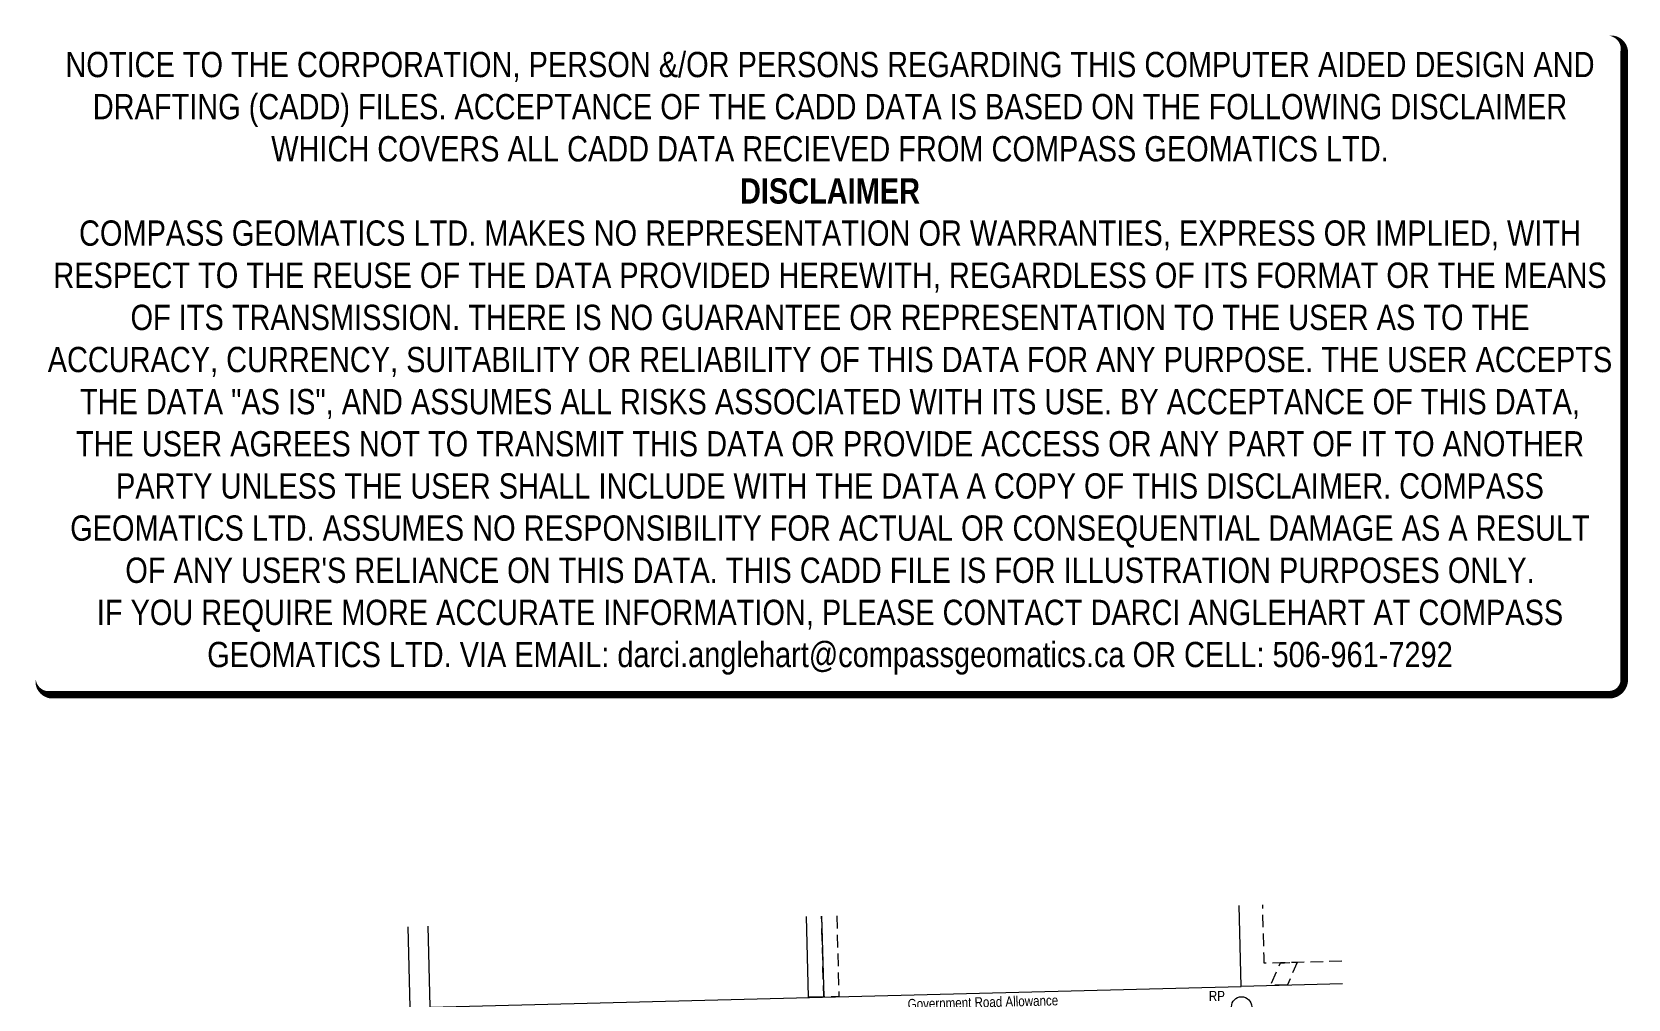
# Model space of a CAD drawing. Extents: x 614765 to 618049, y 5909250 to 5912282.
# Drawn here: x 616470 to 618049, y 5911325 to 5912282 of the extents above; entities that cross this region are included whole.
import ezdxf
from ezdxf.enums import TextEntityAlignment as Align

# ---------------------------------------------------------------- set-up
doc = ezdxf.new("R2010")
doc.units = 0
doc.header["$LTSCALE"] = 5
doc.linetypes.add('foc-ACCESSROAD', pattern=[3.75, 2.5, -1.25])
doc.linetypes.add('foc-QUARTERLINE', pattern=[33, 25, -3, 2, -3])
for name, color, linetype in [('35', 37, 'Continuous'), ('CG-NOTES', 7, 'Continuous'), ('F-AR', 190, 'foc-ACCESSROAD'), ('F-RW', 190, 'Continuous'), ('F-WS', 190, 'foc-ACCESSROAD'), ('L-QSEC', 8, 'foc-QUARTERLINE'), ('L-ROAD-T', 7, 'Continuous'), ('L-SEC', 7, 'Continuous')]:
    doc.layers.add(name, color=color, linetype=linetype)
doc.layers.add('DISCLAIMER', color=7, linetype='Continuous', plot=False)
doc.layers.add('F-AR-T', color=190, linetype='Continuous', lineweight=9)
doc.styles.add('80', font='ARIALN.TTF', dxfattribs={"height": 10})
doc.styles.add('80L', font='ARIALN.TTF', dxfattribs={"height": 10})

# ---------------------------------------------------------------- blocks, each defined once
blk = doc.blocks.new('RP')
at = {"layer": '35', "color": 3}
blk.add_circle((0, 0), 10, dxfattribs=at)
at = {"layer": '35', "color": 3, "style": '80'}
blk.add_attdef('RP_001', (-32.4, 5.8), '', height=10, dxfattribs=at)
blk = doc.blocks.new('Disclaimer_Legal')
at = {"layer": 'DISCLAIMER', "color": 254, "flags": 128}
blk.add_lwpolyline([(-3612.9, -1104.6, 37.5, 37.5, 0), (4096.1, -1104.6, 37.5, 37.5, 0.414214), (4171.1, -1029.6, 37.5, 37.5, 0), (4171.1, 2078.7, 37.5, 0, 0.414214), (4096.1, 2153.7, 0, 0, 0), (-3612.9, 2153.7, 0, 0, 0.414214), (-3687.9, 2078.7, 0, 0, 0), (-3687.9, -1029.6, 0, 37.5, 0.414214)], format="xyseb", close=True, dxfattribs=at)
at = {"layer": 'DISCLAIMER', "color": 254, "insert": (241.6, 533.9), "char_height": 125, "width": 7717.568, "attachment_point": 5, "style": '80'}
blk.add_mtext('NOTICE TO THE CORPORATION, PERSON &/OR PERSONS REGARDING THIS COMPUTER AIDED DESIGN AND DRAFTING (CADD) FILES. ACCEPTANCE OF THE CADD DATA IS BASED ON THE FOLLOWING DISCLAIMER WHICH COVERS ALL CADD DATA RECIEVED FROM COMPASS GEOMATICS LTD.\\P{\\fArial Narrow|b1|i0|c0|p34;DISCLAIMER}\\PCOMPASS GEOMATICS LTD. MAKES NO REPRESENTATION OR WARRANTIES, EXPRESS OR IMPLIED, WITH RESPECT TO THE REUSE OF THE DATA PROVIDED HEREWITH, REGARDLESS OF ITS FORMAT OR THE MEANS OF ITS TRANSMISSION. THERE IS NO GUARANTEE OR REPRESENTATION TO THE USER AS TO THE ACCURACY, CURRENCY, SUITABILITY OR RELIABILITY OF THIS DATA FOR ANY PURPOSE. THE USER ACCEPTS THE DATA "AS IS", AND ASSUMES ALL RISKS ASSOCIATED WITH ITS USE. BY ACCEPTANCE OF THIS DATA, THE USER AGREES NOT TO TRANSMIT THIS DATA OR PROVIDE ACCESS OR ANY PART OF IT TO ANOTHER PARTY UNLESS THE USER SHALL INCLUDE WITH THE DATA A COPY OF THIS DISCLAIMER. COMPASS GEOMATICS LTD. ASSUMES NO RESPONSIBILITY FOR ACTUAL OR CONSEQUENTIAL DAMAGE AS A RESULT OF ANY USER\'S RELIANCE ON THIS DATA. THIS CADD FILE IS FOR ILLUSTRATION PURPOSES ONLY.\\PIF YOU REQUIRE MORE ACCURATE INFORMATION, PLEASE CONTACT DARCI ANGLEHART AT COMPASS GEOMATICS LTD. VIA EMAIL: darci.anglehart@compassgeomatics.ca OR CELL: 506-961-7292', dxfattribs=at)

msp = doc.modelspace()

# ---------------------------------------------------------------- linework, layer by layer
msp.add_line((616864.153, 5911317.44), (617666.358, 5911337.64))
at = {"layer": 'F-AR', "flags": 128}
msp.add_lwpolyline([(617266.345, 5911407.678), (617268.395, 5911327.824), (617253.39, 5911327.438), (617251.341, 5911407.293)], dxfattribs=at)
msp.add_lwpolyline([(617712.149, 5911339.262), (617695.602, 5911338.833), (617705.296, 5911361.099), (617709.379, 5911361.205), (617716.723, 5911361.394), (617721.841, 5911361.526), (617712.149, 5911339.262)], close=True, dxfattribs=at)
at = {"layer": 'F-RW', "flags": 128}
msp.add_lwpolyline([(617251.341, 5911407.293), (617253.39, 5911327.438), (617238.398, 5911327.052), (617236.352, 5911406.907)], dxfattribs=at)
at = {"layer": 'F-WS', "flags": 128}
msp.add_lwpolyline([(617766.19, 5911362.666), (617721.841, 5911361.526), (617716.723, 5911361.394), (617709.379, 5911361.205), (617705.296, 5911361.099), (617689.29, 5911360.688), (617689.108, 5911367.757), (617687.803, 5911418.508)], dxfattribs=at)
at = {"layer": 'L-QSEC'}
msp.add_line((617666.358, 5911337.64), (617664.338, 5911417.905), dxfattribs=at)
at = {"layer": 'L-SEC'}
for p, q in [((616842.052, 5911396.776), (616844.05, 5911316.934)), ((616864.153, 5911317.451), (616862.155, 5911397.292)), ((617766.754, 5911340.248), (617666.358, 5911337.64))]:
    msp.add_line(p, q, dxfattribs=at)

# ---------------------------------------------------------------- block references
at = {"layer": 'CG-NOTES'}
msp.add_blockref('RP', (617666.864, 5911317.537), dxfattribs=at).add_auto_attribs({'RP_001': 'RP'})
at = {"layer": 'F-AR-T', "color": 4, "xscale": 0.2, "yscale": 0.2, "zscale": 0.2}
msp.add_blockref('Disclaimer_Legal', (617211.318, 5911847.194), dxfattribs=at)

# ---------------------------------------------------------------- texts
at = {"layer": 'L-ROAD-T', "style": '80L'}
msp.add_text('Government Road Allowance', height=9.99634, rotation=1.473509, dxfattribs=at).set_placement((617410.934, 5911322.205), align=Align.MIDDLE_CENTER)

doc.saveas('drawing.dxf')
